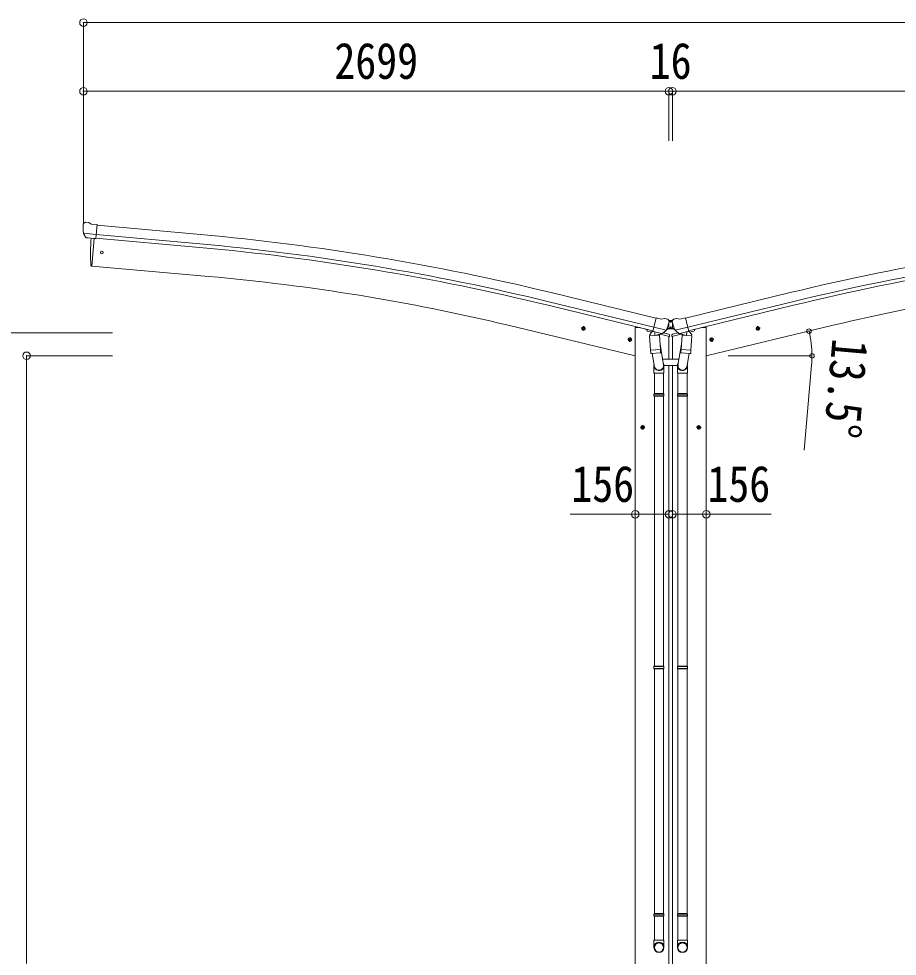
# Model space of a CAD drawing. Units: millimetres at full size. Extents: x -9783 to 9892, y -6828 to 6752.
# Drawn here: x -7360 to -3309, y -3983 to 337 of the extents above; entities that cross this region are included whole.
import ezdxf
from ezdxf.enums import TextEntityAlignment as Align

# ---------------------------------------------------------------- set-up
doc = ezdxf.new("R2010")
doc.units = ezdxf.units.MM
doc.header["$LTSCALE"] = 35
doc.header["$PDMODE"] = 32
doc.header["$PDSIZE"] = 35
for name, color, linetype, lineweight in [('0-1_本体', 4, 'Continuous', 9), ('0-2_部品', 7, 'Continuous', 9), ('0-7_合掌部品', 3, 'Continuous', 9), ('0-A_寸法', 6, 'Continuous', 9)]:
    doc.layers.add(name, color=color, linetype=linetype, lineweight=lineweight)
doc.styles.add('ＭＳ ゴシック', font='')
doc.styles.get('ＭＳ ゴシック').set_extended_font_data('MS Gothic')

msp = doc.modelspace()

# ---------------------------------------------------------------- linework, layer by layer
at = {"layer": '0-1_本体'}
for p, q in [((-6998.73, -613.36), (-6521.22, -656.57)), ((-7011.2, -675.52), (-7022.36, -803.13)), ((-7003.96, -673.14), (-6526.63, -716.32)), ((-7002.5, -656.36), (-6525.11, -699.56)), ((-6484.42, -850.19), (-7022.36, -803.13)), ((-4421.9, -1042.18), (-4904.77, -924.7)), ((-4285.37, -1042.18), (-3802.49, -924.7)), ((-4435.9, -1100.53), (-4918.96, -983.04)), ((-4431.97, -1084.15), (-4914.98, -966.68)), ((-4275.29, -1084.15), (-3792.28, -966.68)), ((-4271.36, -1100.53), (-3788.3, -983.04)), ((-4517.37, -1215.77), (-5103.05, -1075.16)), ((-4189.89, -1215.77), (-3604.22, -1075.16)), ((-4517.37, -1085.77), (-4497.37, -1085.77)), ((-4517.37, -1085.77), (-4517.37, -4565.77)), ((-4497.37, -1085.77), (-4463.86, -1093.82)), ((-4209.89, -1085.77), (-4243.4, -1093.82)), ((-4189.89, -1085.77), (-4209.89, -1085.77)), ((-4189.89, -1085.77), (-4189.89, -4565.77)), ((-4361.87, -1125.48), (-4361.87, -1230.18)), ((-4345.39, -1125.48), (-4345.39, -1230.18)), ((-4361.87, -1260.18), (-4361.87, -4565.77)), ((-4345.39, -1260.18), (-4345.39, -4565.77)), ((-4492.87, -1545.27), (-4472.87, -1545.27)), ((-4489.37, -1541.52), (-4482.87, -1537.77)), ((-4482.87, -1555.27), (-4482.87, -1535.27)), ((-4482.87, -1537.77), (-4476.37, -1541.52)), ((-4476.37, -1549.02), (-4482.87, -1552.78)), ((-4476.37, -1541.52), (-4476.37, -1549.02)), ((-4214.39, -1545.27), (-4234.39, -1545.27)), ((-4224.39, -1537.77), (-4230.89, -1541.52)), ((-4230.89, -1541.52), (-4230.89, -1549.02)), ((-4230.89, -1549.02), (-4224.39, -1552.78)), ((-4224.39, -1555.27), (-4224.39, -1535.27)), ((-4217.89, -1541.52), (-4224.39, -1537.77))]:
    msp.add_line(p, q, dxfattribs=at)
at = {"layer": '0-1_本体', "color": 6}
for p, q in [((-4517.37, -1945.95), (-4361.37, -1945.95)), ((-4189.89, -1945.95), (-4345.89, -1945.95))]:
    msp.add_line(p, q, dxfattribs=at)
at = {"layer": '0-1_本体'}
for points in [[(-4482.87, -1552.78), (-4489.37, -1549.02), (-4489.37, -1541.52)], [(-4224.39, -1552.78), (-4217.89, -1549.02), (-4217.89, -1541.52)]]:
    msp.add_lwpolyline(points, dxfattribs=at)
for centre, radius in [((-4482.87, -1545.27), 8.5), ((-4482.87, -1545.27), 7.7), ((-4482.87, -1545.27), 6.5), ((-4224.39, -1545.27), 8.5), ((-4224.39, -1545.27), 7.7), ((-4224.39, -1545.27), 6.5)]:
    msp.add_circle(centre, radius, dxfattribs=at)
for centre, radius, start, end in [((-7517.35, -11666.58), 11054.98, 76.33027, 84.83134), ((-1189.92, -11666.58), 11054.98, 95.16866, 103.66973), ((-7517.35, -11666.58), 10994.98, 76.33027, 84.83026), ((-7517.35, -11666.58), 11011.82, 76.33027, 84.83026), ((-1189.92, -11666.58), 11011.82, 95.16974, 103.66973), ((-1189.92, -11666.58), 10994.98, 95.16974, 103.66973), ((-7307.41, -10256.97), 9442.71, 76.5, 84.99999), ((-1399.86, -10256.97), 9442.71, 95.00001, 103.5)]:
    msp.add_arc(centre, radius, start, end, dxfattribs=at)
at = {"layer": '0-2_部品'}
for p, q in [((-7060.87, -606.32), (-7055.39, -601.72)), ((-7051.74, -600.57), (-7038.07, -601.76)), ((-7025.11, -608.92), (-7036.83, -602.15)), ((-7061.94, -608.36), (-7062.05, -609.7)), ((-7025.11, -608.92), (-6998.55, -611.24)), ((-7004.21, -675.91), (-6998.55, -611.24)), ((-7061.41, -651.21), (-7002.5, -656.36)), ((-7050.16, -670.7), (-7061.09, -651.76)), ((-7047.77, -672.09), (-7040.07, -672.77)), ((-7011.18, -675.3), (-7022.34, -802.9)), ((-7014.17, -675.03), (-7004.21, -675.91)), ((-7022.34, -802.9), (-7024.4, -802.65)), ((-4758.2, -1099.34), (-4753.53, -1079.9)), ((-4395.53, -1046.44), (-4421.46, -1040.22)), ((-4395.53, -1046.44), (-4382.27, -1043.75)), ((-4367.79, -1046.93), (-4380.97, -1043.77)), ((-4364.69, -1049.18), (-4360.83, -1055.48)), ((-4360.47, -1057.76), (-4360.75, -1058.91)), ((-4346.79, -1057.76), (-4346.52, -1058.91)), ((-4342.57, -1049.18), (-4346.43, -1055.48)), ((-4339.48, -1046.93), (-4326.3, -1043.77)), ((-4311.74, -1046.44), (-4325, -1043.75)), ((-4311.74, -1046.44), (-4285.81, -1040.22)), ((-3949.07, -1099.34), (-3953.74, -1079.9)), ((-4746.14, -1091.95), (-4765.59, -1087.28)), ((-4763.16, -1087.87), (-4757.99, -1082.42)), ((-4761.03, -1095.06), (-4763.16, -1087.87)), ((-4757.99, -1082.42), (-4750.7, -1084.17)), ((-4750.7, -1084.17), (-4748.56, -1091.37)), ((-4463.9, -1093.73), (-4463.9, -1097.05)), ((-4441.18, -1106.45), (-4460.06, -1101.91)), ((-4451.6, -1123.62), (-4405.91, -1120.43)), ((-4437.18, -1101.85), (-4450.5, -1117.17)), ((-4450.5, -1117.17), (-4450.05, -1123.51)), ((-4436.24, -1101.79), (-4437.18, -1101.85)), ((-4433.16, -1104.26), (-4434.69, -1103.89)), ((-4396.45, -1113.07), (-4433.16, -1104.26)), ((-4374.52, -1098.06), (-4432.03, -1084.26)), ((-4427.2, -1106.08), (-4426.18, -1120.69)), ((-4398.99, -1115.08), (-4424.81, -1121.51)), ((-4407.69, -1117.25), (-4407.46, -1120.53)), ((-4405.91, -1120.43), (-4401.24, -1187.26)), ((-4359.34, -1126.09), (-4402.05, -1115.84)), ((-4394.08, -1113.54), (-4401.61, -1111.74)), ((-4398.29, -1113.3), (-4398.24, -1114.04)), ((-4394.92, -1113.44), (-4396.45, -1113.07)), ((-4391.38, -1112.97), (-4375, -1098.48)), ((-4361.64, -1116.28), (-4387.58, -1110.06)), ((-4359.34, -1126.09), (-4359.34, -1119.2)), ((-4347.92, -1126.09), (-4305.22, -1115.84)), ((-4347.92, -1126.09), (-4347.92, -1119.2)), ((-4345.62, -1116.28), (-4319.69, -1110.06)), ((-4332.74, -1098.06), (-4275.23, -1084.26)), ((-4315.89, -1112.97), (-4332.27, -1098.48)), ((-4313.18, -1113.54), (-4305.66, -1111.74)), ((-4312.34, -1113.44), (-4310.81, -1113.07)), ((-4310.81, -1113.07), (-4274.11, -1104.26)), ((-4308.97, -1113.3), (-4309.03, -1114.04)), ((-4308.27, -1115.08), (-4282.46, -1121.51)), ((-4301.35, -1120.43), (-4306.03, -1187.26)), ((-4255.66, -1123.62), (-4301.35, -1120.43)), ((-4299.58, -1117.25), (-4299.81, -1120.53)), ((-4280.06, -1106.08), (-4281.08, -1120.69)), ((-4274.11, -1104.26), (-4272.58, -1103.89)), ((-4271.03, -1101.79), (-4270.08, -1101.85)), ((-4270.08, -1101.85), (-4256.77, -1117.17)), ((-4266.09, -1106.45), (-4247.2, -1101.91)), ((-4256.77, -1117.17), (-4257.21, -1123.51)), ((-4243.37, -1093.73), (-4243.37, -1097.05)), ((-3961.13, -1091.95), (-3941.68, -1087.28)), ((-3956.57, -1084.17), (-3958.7, -1091.37)), ((-3949.27, -1082.42), (-3956.57, -1084.17)), ((-3944.1, -1087.87), (-3949.27, -1082.42)), ((-3946.24, -1095.06), (-3944.1, -1087.87)), ((-4532.22, -1143.31), (-4551.66, -1138.64)), ((-4549.24, -1139.22), (-4544.07, -1133.78)), ((-4547.11, -1146.42), (-4549.24, -1139.22)), ((-4544.28, -1150.7), (-4539.61, -1131.25)), ((-4544.07, -1133.78), (-4536.77, -1135.53)), ((-4536.77, -1135.53), (-4534.64, -1142.73)), ((-4446.93, -1190.46), (-4451.6, -1123.62)), ((-4402.97, -1162.5), (-4387.06, -1258.67)), ((-4304.29, -1162.5), (-4320.21, -1258.67)), ((-4260.34, -1190.46), (-4255.66, -1123.62)), ((-4175.05, -1143.31), (-4155.6, -1138.64)), ((-4170.49, -1135.53), (-4172.62, -1142.73)), ((-4163.19, -1133.78), (-4170.49, -1135.53)), ((-4162.99, -1150.7), (-4167.66, -1131.25)), ((-4158.03, -1139.22), (-4163.19, -1133.78)), ((-4160.16, -1146.42), (-4158.03, -1139.22)), ((-4446.93, -1190.46), (-4401.24, -1187.26)), ((-4446.91, -1190.46), (-4446.03, -1203.15)), ((-4402.22, -1201.87), (-4443.92, -1204.78)), ((-4438.49, -1204.4), (-4427.76, -1267.99)), ((-4400.38, -1199.73), (-4401.25, -1187.26)), ((-4400.77, -1201.09), (-4400.77, -1201.09)), ((-4306.89, -1199.73), (-4306.01, -1187.26)), ((-4306.49, -1201.09), (-4306.49, -1201.09)), ((-4260.34, -1190.46), (-4306.03, -1187.26)), ((-4305.04, -1201.87), (-4263.34, -1204.78)), ((-4268.77, -1204.4), (-4279.5, -1267.99)), ((-4260.35, -1190.46), (-4261.24, -1203.15)), ((-4430.91, -1261.17), (-4430.91, -1295.83)), ((-4430.91, -1295.83), (-4384.91, -1295.83)), ((-4428.91, -1295.83), (-4428.91, -1389.83)), ((-4386.91, -1295.83), (-4386.91, -1389.83)), ((-4384.91, -1295.83), (-4384.91, -1261.48)), ((-4322.36, -1295.83), (-4322.36, -1261.48)), ((-4276.36, -1295.83), (-4322.36, -1295.83)), ((-4320.36, -1295.83), (-4320.36, -1389.83)), ((-4278.36, -1295.83), (-4278.36, -1389.83)), ((-4276.36, -1261.17), (-4276.36, -1295.83)), ((-4430.91, -1391.83), (-4429.91, -1389.83)), ((-4430.91, -1391.83), (-4384.91, -1391.83)), ((-4430.91, -1391.83), (-4430.91, -1399.83)), ((-4430.91, -1399.83), (-4384.91, -1399.83)), ((-4430.91, -1399.83), (-4429.91, -1401.83)), ((-4429.91, -1389.83), (-4385.91, -1389.83)), ((-4429.91, -1401.83), (-4385.91, -1401.83)), ((-4428.91, -1401.83), (-4428.91, -2646.02)), ((-4386.91, -1401.83), (-4386.91, -2646.02)), ((-4384.91, -1391.83), (-4385.91, -1389.83)), ((-4322.36, -1391.83), (-4321.36, -1389.83)), ((-4276.36, -1391.83), (-4322.36, -1391.83)), ((-4276.36, -1399.83), (-4322.36, -1399.83)), ((-4277.36, -1389.83), (-4321.36, -1389.83)), ((-4277.36, -1401.83), (-4321.36, -1401.83)), ((-4320.36, -1401.83), (-4320.36, -2646.02)), ((-4278.36, -1401.83), (-4278.36, -2646.02)), ((-4276.36, -1391.83), (-4277.36, -1389.83)), ((-4276.36, -1399.83), (-4277.36, -1401.83)), ((-4276.36, -1391.83), (-4276.36, -1399.83)), ((-4493.41, -1545.89), (-4473.41, -1545.89)), ((-4489.91, -1542.14), (-4483.41, -1538.38)), ((-4483.41, -1555.89), (-4483.41, -1535.89)), ((-4483.41, -1538.38), (-4476.91, -1542.14)), ((-4476.91, -1549.64), (-4483.41, -1553.4)), ((-4476.91, -1542.14), (-4476.91, -1549.64)), ((-4213.86, -1545.89), (-4233.86, -1545.89)), ((-4223.86, -1538.38), (-4230.36, -1542.14)), ((-4230.36, -1542.14), (-4230.36, -1549.64)), ((-4230.36, -1549.64), (-4223.86, -1553.4)), ((-4223.86, -1555.89), (-4223.86, -1535.89)), ((-4217.36, -1542.14), (-4223.86, -1538.38)), ((-4430.91, -2648.02), (-4429.91, -2646.02)), ((-4430.91, -2648.02), (-4384.91, -2648.02)), ((-4430.91, -2648.02), (-4430.91, -2656.02)), ((-4430.91, -2656.02), (-4384.91, -2656.02)), ((-4430.91, -2656.02), (-4429.91, -2658.02)), ((-4429.91, -2646.02), (-4385.91, -2646.02)), ((-4429.91, -2658.02), (-4385.91, -2658.02)), ((-4428.91, -2658.02), (-4428.91, -3786.2)), ((-4386.91, -2658.02), (-4386.91, -3786.2)), ((-4384.91, -2648.02), (-4385.91, -2646.02)), ((-4322.36, -2648.02), (-4321.36, -2646.02)), ((-4276.36, -2648.02), (-4322.36, -2648.02)), ((-4276.36, -2656.02), (-4322.36, -2656.02)), ((-4277.36, -2646.02), (-4321.36, -2646.02)), ((-4277.36, -2658.02), (-4321.36, -2658.02)), ((-4320.36, -2658.02), (-4320.36, -3786.2)), ((-4278.36, -2658.02), (-4278.36, -3786.2)), ((-4276.36, -2648.02), (-4277.36, -2646.02)), ((-4276.36, -2656.02), (-4277.36, -2658.02)), ((-4276.36, -2648.02), (-4276.36, -2656.02)), ((-4430.91, -3788.2), (-4429.91, -3786.2)), ((-4430.91, -3788.2), (-4384.91, -3788.2)), ((-4430.91, -3788.2), (-4430.91, -3796.2)), ((-4430.91, -3796.2), (-4384.91, -3796.2)), ((-4430.91, -3796.2), (-4429.91, -3798.2)), ((-4429.91, -3786.2), (-4385.91, -3786.2)), ((-4429.91, -3798.2), (-4385.91, -3798.2)), ((-4428.91, -3798.2), (-4428.91, -3908.2)), ((-4386.91, -3798.2), (-4386.91, -3908.2)), ((-4384.91, -3788.2), (-4385.91, -3786.2)), ((-4322.36, -3788.2), (-4321.36, -3786.2)), ((-4276.36, -3788.2), (-4322.36, -3788.2)), ((-4276.36, -3796.2), (-4322.36, -3796.2)), ((-4277.36, -3786.2), (-4321.36, -3786.2)), ((-4277.36, -3798.2), (-4321.36, -3798.2)), ((-4320.36, -3798.2), (-4320.36, -3908.2)), ((-4278.36, -3798.2), (-4278.36, -3908.2)), ((-4276.36, -3788.2), (-4277.36, -3786.2)), ((-4276.36, -3796.2), (-4277.36, -3798.2)), ((-4276.36, -3788.2), (-4276.36, -3796.2)), ((-4430.91, -3942.34), (-4430.91, -3908.2)), ((-4430.91, -3908.2), (-4384.91, -3908.2)), ((-4384.91, -3942.34), (-4384.91, -3908.2)), ((-4322.36, -3942.34), (-4322.36, -3908.2)), ((-4276.36, -3908.2), (-4322.36, -3908.2)), ((-4276.36, -3942.34), (-4276.36, -3908.2))]:
    msp.add_line(p, q, dxfattribs=at)
for points in [[(-7061.49, -650.58), (-7061.2, -651.56), (-7061.09, -651.76)], [(-7014.17, -675.03), (-7014.44, -675.1), (-7039.81, -672.88), (-7040.07, -672.77)], [(-4426.89, -1105.67), (-4436.61, -1103.33), (-4421.46, -1040.22)], [(-4280.38, -1105.67), (-4270.65, -1103.33), (-4285.81, -1040.22)], [(-4748.56, -1091.37), (-4753.73, -1096.82), (-4761.03, -1095.06)], [(-4426.89, -1105.67), (-4426.65, -1105.82), (-4401.88, -1111.77), (-4401.61, -1111.74)], [(-4374.25, -1097.49), (-4374.84, -1098.33), (-4375, -1098.48)], [(-4333.01, -1097.49), (-4332.42, -1098.33), (-4332.27, -1098.48)], [(-4280.38, -1105.67), (-4280.61, -1105.82), (-4305.38, -1111.77), (-4305.66, -1111.74)], [(-3958.7, -1091.37), (-3953.53, -1096.82), (-3946.24, -1095.06)], [(-4534.64, -1142.73), (-4539.81, -1148.17), (-4547.11, -1146.42)], [(-4172.62, -1142.73), (-4167.46, -1148.17), (-4160.16, -1146.42)], [(-4384.91, -1391.83), (-4384.91, -1399.83), (-4385.91, -1401.83)], [(-4322.36, -1391.83), (-4322.36, -1399.83), (-4321.36, -1401.83)], [(-4483.41, -1553.4), (-4489.91, -1549.64), (-4489.91, -1542.14)], [(-4223.86, -1553.4), (-4217.36, -1549.64), (-4217.36, -1542.14)], [(-4384.91, -2648.02), (-4384.91, -2656.02), (-4385.91, -2658.02)], [(-4322.36, -2648.02), (-4322.36, -2656.02), (-4321.36, -2658.02)], [(-4384.91, -3788.2), (-4384.91, -3796.2), (-4385.91, -3798.2)], [(-4322.36, -3788.2), (-4322.36, -3796.2), (-4321.36, -3798.2)]]:
    msp.add_lwpolyline(points, dxfattribs=at)
for centre, radius in [((-6976.66, -739.64), 6.5), ((-4755.86, -1089.62), 8.5), ((-4755.86, -1089.62), 7.7), ((-4755.86, -1089.62), 6.5), ((-3951.4, -1089.62), 8.5), ((-3951.4, -1089.62), 7.7), ((-3951.4, -1089.62), 6.5), ((-4541.94, -1140.98), 8.5), ((-4541.94, -1140.98), 7.7), ((-4541.94, -1140.98), 6.5), ((-4165.32, -1140.98), 8.5), ((-4165.32, -1140.98), 7.7), ((-4165.32, -1140.98), 6.5), ((-4483.41, -1545.89), 8.5), ((-4483.41, -1545.89), 7.7), ((-4483.41, -1545.89), 6.5), ((-4223.86, -1545.89), 8.5), ((-4223.86, -1545.89), 7.7), ((-4223.86, -1545.89), 6.5)]:
    msp.add_circle(centre, radius, dxfattribs=at)
for centre, radius, start, end in [((-7052.17, -605.55), 5, 85.00648, 129.99352), ((-7038.33, -604.75), 3, 60, 85), ((-6860.43, -627.34), 202.4, 175, 186.5915), ((-6128.58, -747.08), 900, 175.35014, 183.36081), ((-7024.03, -799.67), 3, 183.36081, 263), ((-4381.67, -1046.69), 3, 76.5, 101.5), ((-4557.55, -1011.66), 202.4, 334.90875, 346.5), ((-4368.95, -1051.8), 5, 31.5, 76.5), ((-4149.71, -1011.66), 202.4, 193.5, 205.09125), ((-4338.31, -1051.8), 5, 103.5, 148.5), ((-4325.6, -1046.69), 3, 78.5, 103.5), ((-4458.9, -1097.05), 5, 180, 256.5), ((-4434.57, -1103.4), 0.5, 221.23754, 256.5), ((-4427.8, -1106.16), 0.604, 7.79405, 79.40158), ((-4425.16, -1120.54), 1.03, 188.03431, 289.96103), ((-4399.24, -1114.11), 1, 284, 4), ((-4397.79, -1113.26), 0.5, 76.5, 184), ((-4394.81, -1112.95), 0.5, 256.5, 291.76246), ((-4362.34, -1119.2), 3, 0, 76.5), ((-4344.92, -1119.2), 3, 103.5, 180), ((-4312.46, -1112.95), 0.5, 248.23754, 283.5), ((-4309.47, -1113.26), 0.5, 356, 103.5), ((-4308.03, -1114.11), 1, 176, 256), ((-4282.1, -1120.54), 1.03, 250.03897, 351.96569), ((-4279.46, -1106.16), 0.604, 100.59842, 172.20595), ((-4272.7, -1103.4), 0.5, 283.5, 318.76246), ((-4248.37, -1097.05), 5, 283.5, 0), ((-4444.06, -1202.79), 2, 190.53157, 274), ((-4402.36, -1199.87), 2, 274, 322.59038), ((-4402.32, -1199.9), 1.95, 322.52234, 4.95983), ((-4304.94, -1199.9), 1.95, 175.04017, 217.47766), ((-4304.9, -1199.87), 2, 217.40962, 266), ((-4263.21, -1202.79), 2, 266, 349.46843), ((-4414.91, -1261.48), 30, 0, 2.54858), ((-4292.36, -1261.48), 30, 177.45142, 180)]:
    msp.add_arc(centre, radius, start, end, dxfattribs=at)
for centre, major_axis, ratio, start_param, end_param in [((-7066.26, -604.32), (15.35, 3.44), 0.101033, 0.3078116, 0.3080427), ((-7058.94, -608.62), (-2.71, -1.31), 0.997474, 4.9606201, 5.7465286), ((-7047.56, -669.19), (-1.62, -2.54), 0.997631, 5.8041905, 6.6006116), ((-7047.44, -668.99), (3.5, 2.17), 0.650902, 4.0958226, 4.1686332), ((-7047.51, -669.1), (-1.62, -2.54), 0.997631, 0.3902369, 0.4789948), ((-4363.39, -1057.05), (1.57, -2.57), 0.99628, 0.7835347, 1.5707963), ((-4343.87, -1057.05), (-1.57, -2.57), 0.99628, 4.712389, 5.4996506), ((-4393.39, -1110.62), (0.73, -2.92), 0.997631, 5.8041905, 5.8929484), ((-4393.42, -1110.49), (-2.63, 3.16), 0.650902, 2.1145521, 2.1873627), ((-4393.36, -1110.72), (0.73, -2.92), 0.997631, 5.965759, 6.7621801), ((-4313.9, -1110.72), (-0.73, -2.92), 0.997631, 5.8041905, 6.6006116), ((-4313.84, -1110.49), (2.63, 3.16), 0.650902, 4.0958226, 4.1686332), ((-4313.88, -1110.62), (-0.73, -2.92), 0.997631, 0.3902369, 0.4789948), ((-4407.91, -1261.17), (-23, 0), 0.996195, 6.0000678, 10.0103449), ((-4299.36, -1261.17), (23, 0), 0.996195, 2.5560258, 6.5663028), ((-4407.91, -1261.17), (-21, 0), 0.996195, 0.3319459, 3.3482706), ((-4299.36, -1261.17), (21, 0), 0.996195, 2.9349147, 5.9512394), ((-4407.91, -3940.6), (23, 0), 0.996195, 6.2831853, 9.424778), ((-4407.91, -3942.34), (23, 0), 0.996195, 6.2831853, 9.424778), ((-4299.36, -3940.6), (-23, 0), 0.996195, 3.1415927, 6.2831853), ((-4299.36, -3942.34), (-23, 0), 0.996195, 3.1415927, 6.2831853), ((-4407.91, -3942.34), (0, -23.43), 0.981806, 4.712389, 7.8539816), ((-4299.36, -3942.34), (0, -23.43), 0.981806, 4.712389, 7.8539816)]:
    msp.add_ellipse(centre, major_axis=major_axis, ratio=ratio, start_param=start_param, end_param=end_param, dxfattribs=at)
for centre, major_axis in [((-4407.91, -3942.34), (-21, 0)), ((-4299.36, -3942.34), (21, 0))]:
    msp.add_ellipse(centre, major_axis=major_axis, ratio=0.996195, dxfattribs=at)
at = {"layer": '0-7_合掌部品'}
for p, q in [((-4362.13, -1064.47), (-4361.93, -1062.71)), ((-4362.13, -1064.47), (-4362.13, -1087.97)), ((-4361.1, -1055.42), (-4360.88, -1053.47)), ((-4346.38, -1053.47), (-4360.88, -1053.47)), ((-4352.37, -1058.19), (-4351.53, -1058.19)), ((-4346.16, -1055.42), (-4346.38, -1053.47)), ((-4345.13, -1064.47), (-4345.33, -1062.71)), ((-4345.13, -1064.47), (-4345.13, -1087.97)), ((-4388.18, -1110.59), (-4367.13, -1091.97)), ((-4373.69, -1095.77), (-4368.13, -1090.85)), ((-4367.13, -1090.47), (-4360.67, -1090.47)), ((-4340.13, -1091.97), (-4367.13, -1091.97)), ((-4360.38, -1090.97), (-4362.13, -1087.97)), ((-4360.38, -1090.97), (-4346.88, -1090.97)), ((-4352.37, -1086.89), (-4351.53, -1086.89)), ((-4346.88, -1090.97), (-4345.13, -1087.97)), ((-4346.59, -1090.47), (-4340.13, -1090.47)), ((-4319.08, -1110.59), (-4340.13, -1091.97)), ((-4333.57, -1095.77), (-4339.14, -1090.85)), ((-4315.38, -1230.89), (-4391.89, -1230.89)), ((-4385.14, -1260.89), (-4322.12, -1260.89))]:
    msp.add_line(p, q, dxfattribs=at)
for points in [[(-4354.89, -1057.35), (-4355.73, -1057.35), (-4355.73, -1058.19), (-4354.89, -1058.19)], [(-4353.21, -1056.51), (-4353.21, -1055.67), (-4354.05, -1055.67), (-4354.05, -1056.51)], [(-4354.05, -1059.03), (-4354.05, -1059.87), (-4353.21, -1059.87), (-4353.21, -1059.03)], [(-4351.53, -1058.19), (-4351.53, -1057.35), (-4352.37, -1057.35)], [(-4354.89, -1086.05), (-4355.73, -1086.05), (-4355.73, -1086.89), (-4354.89, -1086.89)], [(-4353.21, -1085.21), (-4353.21, -1084.37), (-4354.05, -1084.37), (-4354.05, -1085.21)], [(-4354.05, -1087.73), (-4354.05, -1088.57), (-4353.21, -1088.57), (-4353.21, -1087.73)], [(-4351.53, -1086.89), (-4351.53, -1086.05), (-4352.37, -1086.05)]]:
    msp.add_lwpolyline(points, dxfattribs=at)
for centre in [(-4353.63, -1057.77), (-4353.63, -1086.47)]:
    msp.add_circle(centre, 3.5, dxfattribs=at)
for centre, radius, start, end in [((-4354.89, -1056.51), 0.84, 270, 0), ((-4354.89, -1059.03), 0.84, 0, 90), ((-4352.37, -1056.51), 0.84, 180, 270), ((-4352.37, -1059.03), 0.84, 90, 180), ((-4389.18, -1109.47), 1.5, 263.94026, 311.5), ((-4367.13, -1091.97), 1.5, 90, 131.5), ((-4354.89, -1085.21), 0.84, 270, 0), ((-4354.89, -1087.73), 0.84, 0, 90), ((-4352.37, -1085.21), 0.84, 180, 270), ((-4352.37, -1087.73), 0.84, 90, 180), ((-4340.13, -1091.97), 1.5, 48.5, 90), ((-4318.09, -1109.47), 1.5, 228.5, 276.05974)]:
    msp.add_arc(centre, radius, start, end, dxfattribs=at)
at = {"layer": '0-A_寸法'}
for p, q in [((-7061.04, 319.85), (-7061.04, 3.23)), ((-7061.04, 319.85), (-1647.04, 319.85)), ((-7061.04, 3.23), (-7061.04, -609)), ((-7061.04, 3.23), (-4362.04, 3.23)), ((-4362.04, 3.23), (-4362.04, -225.77)), ((-4362.04, 3.23), (-4362.04, -225.77)), ((-4362.04, 3.23), (-4346.04, 3.23)), ((-4346.04, 3.23), (-4346.04, -225.77)), ((-4346.04, 3.23), (-4346.04, -225.77)), ((-4346.04, 3.23), (-4346.04, -225.77)), ((-4346.04, 3.23), (-1647.04, 3.23)), ((-7871.61, -1109.37), (-6926.53, -1109.37)), ((-7323.64, -1215.77), (-6926.53, -1215.77)), ((-7323.64, -4015.77), (-7323.64, -1215.77)), ((-4088.4, -1215.77), (-3701.55, -1215.77)), ((-3704.4, -1258.23), (-3738.77, -1650.73)), ((-4517.37, -1945.95), (-4817.37, -1945.95)), ((-4189.89, -1945.95), (-3889.89, -1945.95))]:
    msp.add_line(p, q, dxfattribs=at)
for centre in [(-3716, -1102.12), (-3702.55, -1215.77)]:
    msp.add_circle(centre, 10.62, dxfattribs=at)
for start, end in [(0, 13.5), (354.99678, 0)]:
    msp.add_arc((-4189.4, -1215.77), 486.86, start, end, dxfattribs=at)
for p in [(-7061.04, 319.85), (-7061.04, 3.23), (-4362.04, 3.23), (-4346.04, 3.23), (-7323.64, -1215.77), (-4517.37, -1945.95), (-4361.37, -1945.95), (-4345.89, -1945.95), (-4189.89, -1945.95)]:
    msp.add_point(p, dxfattribs=at)

# ---------------------------------------------------------------- texts
at = {"layer": '0-A_寸法', "color": 7, "style": 'ＭＳ ゴシック', "width": 0.85}
for s, p in [('2699', (-5904.04, 10.23)), ('16', (-4450.29, 10.23)), ('156', (-4811.75, -1938.95)), ('156', (-4184.27, -1938.95))]:
    msp.add_text(s, height=166.8, dxfattribs=at).set_placement(p, align=Align.BOTTOM_LEFT)
msp.add_text('13.5°', height=166.8, rotation=264.997, dxfattribs=at).set_placement((-3657.25, -1128.1), align=Align.BOTTOM_LEFT)

doc.saveas('drawing.dxf')
